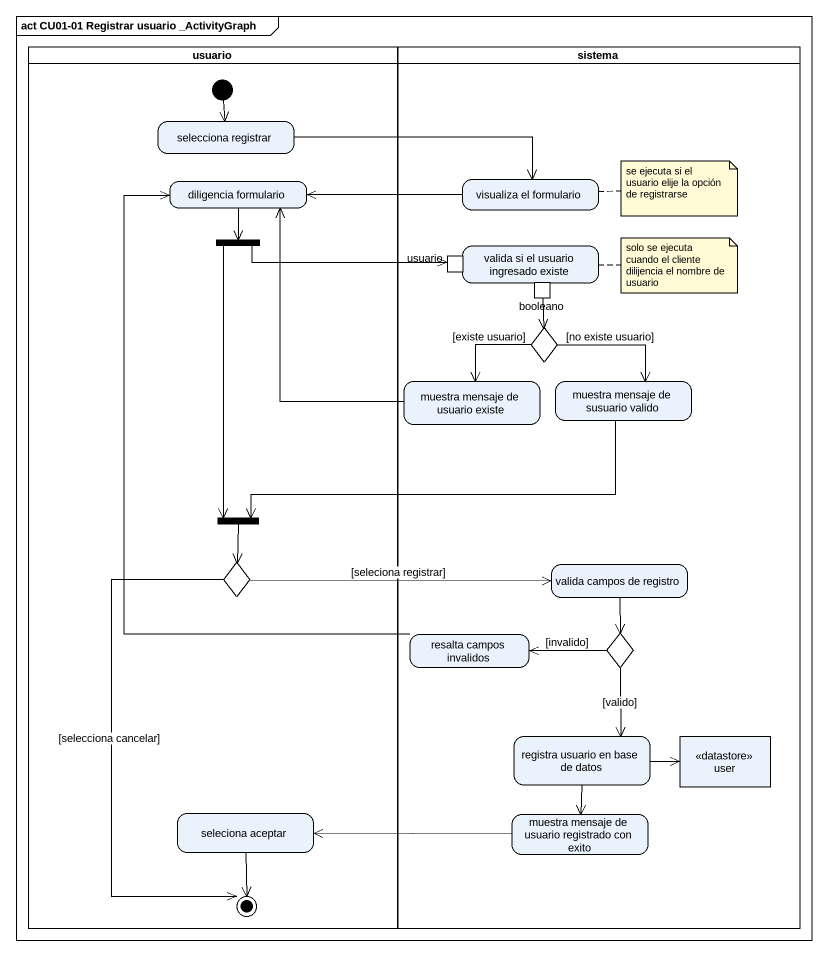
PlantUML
@startuml
mainframe act CU01-01 Registrar usuario _ActivityGraph
hide empty description
state usuario <<partition>> {
  state "selecciona registrar" as selecciona_registrar
  state "diligencia formulario" as diligencia_formulario
  state fork1 <<fork>>
  state fork2 <<join>>
  state choice2 <<choice>>
  state "seleciona aceptar" as seleciona_aceptar
  [*] --> selecciona_registrar
  choice2 --> [*] : [selecciona cancelar]
  seleciona_aceptar --> [*]
}
state sistema <<partition>> {
  state "visualiza el formulario" as visualiza_el_formulario
  state "valida si el usuario ingresado existe" as valida_si_el_usuario {
    state "usuario" as usuario_2 <<inputPin>>
    state booleano <<outputPin>>
  }
  state choice1 <<choice>>
  state "muestra mensaje de usuario existe" as muestra_mensaje_de_usuario
  state "muestra mensaje de susuario valido" as muestra_mensaje_de_susuario
  state "valida campos de registro" as valida_campos_de_registro
  state "resalta campos invalidos" as resalta_campos_invalidos
  state choice3 <<choice>>
  state "registra usuario en base de datos" as registra_usuario_en_base_de
  state user <<datastore>>
  state "muestra mensaje de usuario registrado con exito" as muestra_mensaje_de_usuario_2
}
selecciona_registrar -right-> visualiza_el_formulario
diligencia_formulario --> fork1
visualiza_el_formulario -left-> diligencia_formulario
fork1 -right-> usuario_2
fork1 --> fork2
booleano --> choice1
choice1 --> muestra_mensaje_de_usuario : [existe usuario]
choice1 --> muestra_mensaje_de_susuario : [no existe usuario]
muestra_mensaje_de_usuario -up-> diligencia_formulario
muestra_mensaje_de_susuario -left-> fork2
fork2 --> choice2
choice2 -right-> valida_campos_de_registro : [seleciona registrar]
valida_campos_de_registro --> choice3
resalta_campos_invalidos -up-> diligencia_formulario
choice3 -left-> resalta_campos_invalidos : [invalido]
choice3 --> registra_usuario_en_base_de : [valido]
registra_usuario_en_base_de -right-> user
registra_usuario_en_base_de --> muestra_mensaje_de_usuario_2
muestra_mensaje_de_usuario_2 -left-> seleciona_aceptar
note right of visualiza_el_formulario : se ejecuta si el usuario elije la opción de registrarse
note right of valida_si_el_usuario : solo se ejecuta cuando el cliente dilijencia el nombre de usuario
@enduml
